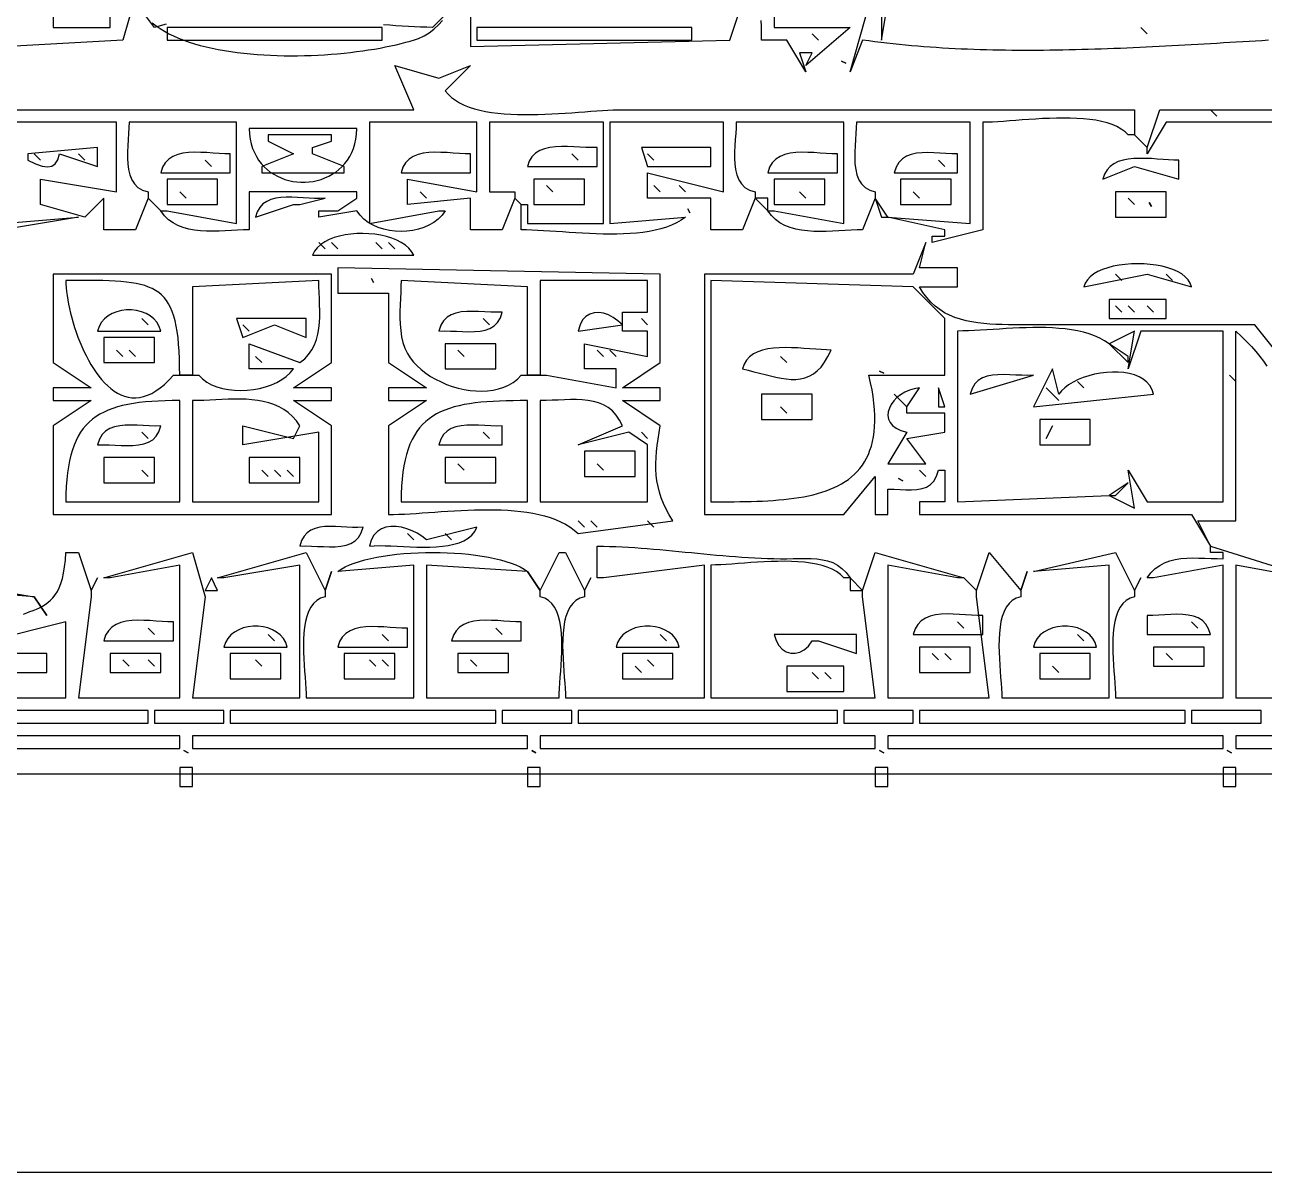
# Model space of a CAD drawing. Extents: x 0 to 1224, y 0 to 792.
# Drawn here: x 502.5 to 698.5, y 0 to 181.4 of the extents above; entities that cross this region are included whole.
import ezdxf

# ---------------------------------------------------------------- set-up
doc = ezdxf.new("R2010")
doc.units = 0
for name, color, linetype in [('C141', 141, 'CONTINUOUS'), ('C153', 153, 'CONTINUOUS'), ('C175', 175, 'CONTINUOUS'), ('C252', 252, 'CONTINUOUS'), ('C7', 7, 'CONTINUOUS')]:
    doc.layers.add(name, color=color, linetype=linetype)

msp = doc.modelspace()

# ---------------------------------------------------------------- linework, layer by layer
at = {"layer": 'C141'}
for points in [[(551, 95), (550, 92), (551, 95)], [(582, 95), (584, 92), (582, 95)], [(661, 95), (660, 92), (661, 95)], [(514, 94), (513, 92), (514, 94)], [(532, 94), (531, 92), (533, 92), (532, 94)], [(592, 94), (591, 92), (592, 94)], [(633, 94), (633, 92), (635, 92), (633, 94)], [(651, 94), (653, 92), (651, 94)], [(679, 94), (678, 92), (679, 94)]]:
    msp.add_lwpolyline(points, dxfattribs=at)
at = {"layer": 'C153'}
for points in [[(569, 131), (569, 127), (577, 127), (577, 131), (569, 131)], [(674, 131), (677, 128), (677, 129), (674, 131)]]:
    msp.add_lwpolyline(points, dxfattribs=at)
at = {"layer": 'C175'}
for points in [[(546, 99), (546.8896, 99.0209), (547.8186, 98.9984), (548.7708, 98.9539), (549.7299, 98.9087), (550.6798, 98.8843), (551.6042, 98.9019), (552.4869, 98.9831), (553.3117, 99.1491), (554.0624, 99.4213), (554.7228, 99.8211), (555.2767, 100.3699), (555.7078, 101.0891), (556, 102), (555.1698, 101.9553), (554.3073, 101.9606), (553.425, 101.9969), (552.5353, 102.0451), (551.651, 102.0863), (550.7844, 102.1015), (549.9482, 102.0715), (549.155, 101.9773), (548.4172, 101.8), (547.7475, 101.5205), (547.1583, 101.1198), (546.6623, 100.5788), (546.272, 99.8785), (546, 99)], [(557, 99), (557.7539, 99.0535), (558.5803, 99.0712), (559.4686, 99.0606), (560.4085, 99.0296), (561.3896, 98.9857), (562.4015, 98.9366), (563.434, 98.89), (564.4765, 98.8535), (565.5188, 98.8349), (566.5505, 98.8418), (567.5611, 98.8818), (568.5404, 98.9627), (569.4779, 99.092), (570.3632, 99.2776), (571.1861, 99.527), (571.9361, 99.8479), (572.6029, 100.2479), (573.176, 100.7349), (573.6452, 101.3163), (574, 102), (566, 100), (565.306, 100.5413), (564.5463, 101.0207), (563.7388, 101.427), (562.9017, 101.749), (562.0529, 101.9754), (561.2103, 102.0951), (560.392, 102.0967), (559.616, 101.9691), (558.9002, 101.7011), (558.2627, 101.2814), (557.7215, 100.6988), (557.2946, 99.942), (557, 99)]]:
    msp.add_lwpolyline(points, dxfattribs=at)
at = {"layer": 'C252'}
for points in [[(631.666687, 175.666672), (632.333313, 175.333328), (631.666687, 175.666672)], [(525, 157), (525, 153), (533, 153), (533, 157), (525, 157)], [(583, 157), (583, 153), (591, 153), (591, 157), (583, 157)], [(621, 157), (621, 153), (629, 153), (629, 157), (621, 157)], [(641, 157), (641, 153), (649, 153), (649, 157), (641, 157)], [(522, 154), (524, 152), (522, 154)], [(539, 151), (545, 153), (546, 153), (550, 154), (549.1899, 153.9566), (548.3354, 153.9628), (547.4492, 154.0018), (546.544, 154.0571), (545.6328, 154.1122), (544.7282, 154.1504), (543.8431, 154.1551), (542.9903, 154.1099), (542.1826, 153.998), (541.4328, 153.803), (540.7536, 153.5082), (540.158, 153.0971), (539.6586, 152.5531), (539.2683, 151.8595), (539, 151)], [(580, 154), (581, 153), (580, 154)], [(618, 154), (620, 152), (620, 154), (618, 154)], [(637, 154), (638, 151), (639, 151), (637, 154)], [(527.666687, 66.666664), (528.333313, 66.333336), (527.666687, 66.666664)], [(582.666687, 66.666664), (583.333313, 66.333336), (582.666687, 66.666664)], [(637.666687, 66.666664), (638.333313, 66.333336), (637.666687, 66.666664)], [(692.666687, 66.666664), (693.333313, 66.333336), (692.666687, 66.666664)], [(527, 64), (527, 61), (529, 61), (529, 64), (527, 64)], [(582, 64), (582, 61), (584, 61), (584, 64), (582, 64)], [(637, 64), (637, 61), (639, 61), (639, 64), (637, 64)], [(692, 64), (692, 61), (694, 61), (694, 64), (692, 64)]]:
    msp.add_lwpolyline(points, dxfattribs=at)
at = {"layer": 'C7'}
for points in [[(0, 792), (0, 0), (1224, 0), (1224, 792), (0, 792)], [(638, 191), (638, 179), (640, 191), (638, 191)], [(507, 184), (507, 181), (516, 181), (516, 188)], [(574, 188), (567, 181), (566.0524, 181.0246), (565.0964, 181.059), (564.1325, 181.1024), (563.1609, 181.1541), (562.1823, 181.2132), (561.1969, 181.279), (560.2053, 181.3507), (559.2078, 181.4275)], [(699.1545, 178.9691), (698.1416, 178.9099), (697.1279, 178.8502), (696.1136, 178.7903), (695.0986, 178.7301), (694.083, 178.6699), (693.0669, 178.6097), (692.0503, 178.5496), (691.0332, 178.4898), (690.0158, 178.4303), (688.9981, 178.3713), (687.98, 178.3129), (686.9618, 178.2552), (685.9433, 178.1983), (684.9248, 178.1423), (683.9062, 178.0874), (682.8875, 178.0336), (681.8689, 177.9811), (680.8504, 177.9299), (679.8321, 177.8802), (678.8139, 177.8321), (677.796, 177.7858), (676.7783, 177.7412), (675.7611, 177.6986), (674.7442, 177.658), (673.7278, 177.6196), (672.7119, 177.5835), (671.6965, 177.5497), (670.6818, 177.5184), (669.6677, 177.4898), (668.6543, 177.4638), (667.6417, 177.4407), (666.63, 177.4205), (665.6191, 177.4034), (664.6091, 177.3895), (663.6001, 177.3788), (662.5922, 177.3715), (661.5853, 177.3677), (660.5795, 177.3676), (659.575, 177.3711), (658.5717, 177.3785), (657.5696, 177.3899), (656.569, 177.4053), (655.5697, 177.4249), (654.5718, 177.4488), (653.5755, 177.4771), (652.5807, 177.5099), (651.5875, 177.5473), (650.596, 177.5895), (649.6062, 177.6365), (648.6182, 177.6885), (647.632, 177.7455), (646.6476, 177.8078), (645.6652, 177.8753), (644.6847, 177.9482), (643.7062, 178.0267), (642.7299, 178.1108), (641.7556, 178.2007), (640.7836, 178.2964), (639.8137, 178.398), (638.8462, 178.5058), (637.881, 178.6198), (636.9182, 178.74), (635.9578, 178.8667), (635, 179), (633, 174), (637, 188)], [(520, 186), (518, 179), (500, 178)], [(524.8575, 181.4967), (523.924, 181.2599), (523, 181), (520, 185)], [(573, 186), (573, 178), (614, 179), (616, 185)], [(621, 186), (621, 181), (633, 181), (626, 175), (627, 177), (626, 177), (625, 177), (626, 174), (623, 179), (619, 179), (619.0067, 180.1449), (619.004, 181.1824), (618.942, 182.1098)], [(522.6502, 181.71), (523.2503, 181.2506), (523.8908, 180.8154), (524.57, 180.4041), (525.2861, 180.0162), (526.0371, 179.6513), (526.8215, 179.309), (527.6372, 178.9889), (528.4827, 178.6905), (529.3559, 178.4134), (530.2552, 178.1571), (531.1787, 177.9214), (532.1247, 177.7057), (533.0913, 177.5096), (534.0768, 177.3327), (535.0792, 177.1746), (536.0969, 177.0348), (537.1281, 176.913), (538.1708, 176.8087), (539.2234, 176.7214), (540.284, 176.6509), (541.3509, 176.5965), (542.4221, 176.558), (543.496, 176.5348), (544.5707, 176.5267), (545.6445, 176.533), (546.7154, 176.5535), (547.7818, 176.5877), (548.8418, 176.6352), (549.8935, 176.6956), (550.9354, 176.7683), (551.9654, 176.8531), (552.9818, 176.9495), (553.9828, 177.057), (554.9667, 177.1753), (555.9315, 177.3039), (556.8756, 177.4423), (557.7971, 177.5903), (558.6941, 177.7473), (559.565, 177.9129), (560.4078, 178.0868), (561.2209, 178.2684), (562.0024, 178.4574), (562.7504, 178.6533), (563.4633, 178.8557), (564.1391, 179.0643), (564.7762, 179.2785), (565.6484, 179.6633), (566.4489, 180.161), (567.1933, 180.749), (567.8973, 181.4046), (568.5762, 182.1056)], [(525, 181), (525, 179), (559, 179), (559, 181), (525, 181)], [(574, 181), (574, 179), (608, 179), (608, 181), (574, 181)], [(679, 181), (680, 180), (679, 181)], [(627, 180), (628, 179), (627, 180)], [(498, 168), (564, 168), (561, 175), (568, 173), (573, 175), (569, 171), (569.462, 170.4395), (569.996, 169.9337), (570.5975, 169.4803), (571.2623, 169.0767), (571.9858, 168.7204), (572.7637, 168.4091), (573.5916, 168.1402), (574.465, 167.9112), (575.3796, 167.7198), (576.3309, 167.5633), (577.3146, 167.4394), (578.3262, 167.3456), (579.3614, 167.2795), (580.4157, 167.2385), (581.4847, 167.2202), (582.5641, 167.2221), (583.6494, 167.2417), (584.7362, 167.2767), (585.8202, 167.3245), (586.8968, 167.3826), (587.9618, 167.4486), (589.0107, 167.5201), (590.0391, 167.5945), (591.0426, 167.6694), (592.0168, 167.7423), (592.9573, 167.8107), (593.8596, 167.8723), (594.7195, 167.9244), (595.5324, 167.9647), (596.2941, 167.9907), (597, 168), (678, 168), (678, 164), (677, 164), (676.4878, 164.5026), (675.8911, 164.9423), (675.2165, 165.3229), (674.4706, 165.6478), (673.6599, 165.9207), (672.7911, 166.1451), (671.8707, 166.3248), (670.9054, 166.4632), (669.9016, 166.564), (668.8661, 166.6308), (667.8054, 166.6671), (666.7261, 166.6767), (665.6347, 166.663), (664.5379, 166.6298), (663.4423, 166.5805), (662.3545, 166.5188), (661.2809, 166.4483), (660.2284, 166.3727), (659.2033, 166.2954), (658.2123, 166.2201), (657.2621, 166.1505), (656.3591, 166.09), (655.5101, 166.0424), (654.7215, 166.0112), (654, 166), (654, 149), (646, 147), (646, 148), (648, 148), (648, 149), (639, 151), (652, 150), (652, 166), (634, 166), (633.9786, 165.1359), (633.9257, 164.2192), (633.8584, 163.266), (633.7934, 162.2924), (633.7477, 161.3147), (633.7383, 160.349), (633.7821, 159.4116), (633.896, 158.5186), (634.097, 157.6862), (634.4019, 156.9306), (634.8277, 156.268), (635.3914, 155.7145), (636.1098, 155.2865), (637, 155), (637, 154), (635, 149), (634.1113, 148.9853), (633.1845, 148.9475), (632.2272, 148.8961), (631.2474, 148.8404), (630.2527, 148.7898), (629.251, 148.7537), (628.2501, 148.7414), (627.2578, 148.7625), (626.2819, 148.8262), (625.3301, 148.9421), (624.4104, 149.1193), (623.5304, 149.3675), (622.6979, 149.6959), (621.9209, 150.114), (621.207, 150.6311), (620.5641, 151.2566), (620, 152), (621, 152), (632, 150), (632, 166), (615, 166), (614.9786, 165.1359), (614.9257, 164.2192), (614.8583, 163.266), (614.7934, 162.2924), (614.7477, 161.3147), (614.7383, 160.349), (614.7821, 159.4116), (614.896, 158.5186), (615.0969, 157.6862), (615.4018, 156.9306), (615.8277, 156.268), (616.3914, 155.7145), (617.1098, 155.2865), (618, 155), (618, 154), (616, 149), (611, 149), (611, 154), (601, 154), (601, 158), (613, 155), (613, 166), (595, 166), (595, 150), (607, 151), (606.3153, 150.5305), (605.5774, 150.1154), (604.7901, 149.7518), (603.9573, 149.4369), (603.0827, 149.1677), (602.1702, 148.9414), (601.2236, 148.7551), (600.2467, 148.6059), (599.2433, 148.491), (598.2172, 148.4074), (597.1722, 148.3524), (596.1122, 148.3229), (595.041, 148.3162), (593.9623, 148.3294), (592.8801, 148.3596), (591.798, 148.4038), (590.72, 148.4594), (589.6498, 148.5232), (588.5912, 148.5926), (587.5481, 148.6646), (586.5243, 148.7363), (585.5236, 148.8049), (584.5498, 148.8674), (583.6067, 148.9211), (582.6982, 148.963), (581.828, 148.9902), (581, 149), (581, 153), (582, 153), (582, 150), (594, 150), (594, 166), (576, 166), (576, 155), (580, 155), (580, 154), (578, 149), (573, 149), (573, 154), (563, 153), (563, 157), (574, 155), (574, 166), (557, 166), (557, 150), (568, 152), (569, 152), (568.4802, 151.3146), (567.8694, 150.71), (567.1789, 150.1859), (566.4201, 149.7425), (565.6044, 149.3797), (564.7431, 149.0975), (563.8477, 148.8959), (562.9295, 148.775), (562, 148.7347), (561.0704, 148.775), (560.1522, 148.8959), (559.2568, 149.0975), (558.3955, 149.3797), (557.5798, 149.7425), (556.821, 150.1859), (556.1305, 150.71), (555.5197, 151.3146), (555, 152), (549, 151), (549, 152), (552, 152), (555, 154), (555, 155), (538, 155), (538, 149), (537.0922, 148.9853), (536.1531, 148.9484), (535.1905, 148.8997), (534.212, 148.8499), (533.225, 148.8094), (532.2374, 148.7889), (531.2567, 148.7988), (530.2905, 148.8498), (529.3465, 148.9523), (528.4323, 149.1169), (527.5555, 149.3542), (526.7238, 149.6747), (525.9447, 150.089), (525.226, 150.6076), (524.5752, 151.2411), (524, 152), (525, 152), (536, 150), (536, 166), (519, 166), (518.9786, 165.1359), (518.9257, 164.2192), (518.8583, 163.266), (518.7934, 162.2924), (518.7477, 161.3147), (518.7383, 160.349), (518.7821, 159.4116), (518.896, 158.5186), (519.0969, 157.6862), (519.4018, 156.9306), (519.8277, 156.268), (520.3914, 155.7145), (521.1098, 155.2865), (522, 155), (522, 154), (520, 149), (515, 149), (515, 154), (512, 151), (505, 153), (505, 157), (517, 155), (517, 166), (499, 166)], [(702, 166), (683, 166), (680, 161), (680, 162), (682, 168), (711, 168)], [(690, 168), (691, 167), (690, 168)], [(538, 165), (538.0425, 164.1533), (538.1471, 163.3513), (538.3105, 162.5938), (538.5293, 161.8808), (538.8001, 161.2124), (539.1196, 160.5886), (539.4845, 160.0093), (539.8913, 159.4746), (540.3367, 158.9845), (540.8173, 158.5389), (541.3299, 158.1379), (541.871, 157.7814), (542.4372, 157.4695), (543.0253, 157.2021), (543.6319, 156.9793), (544.2536, 156.8011), (544.887, 156.6674), (545.5288, 156.5783), (546.1756, 156.5337), (546.8242, 156.5337), (547.471, 156.5783), (548.1128, 156.6674), (548.7463, 156.8011), (549.3679, 156.9793), (549.9745, 157.2021), (550.5626, 157.4695), (551.1289, 157.7814), (551.67, 158.1379), (552.1825, 158.5389), (552.6632, 158.9845), (553.1086, 159.4746), (553.5154, 160.0093), (553.8802, 160.5886), (554.1997, 161.2124), (554.4706, 161.8808), (554.6894, 162.5938), (554.8528, 163.3513), (554.9574, 164.1533), (555, 165), (538, 165)], [(541, 164), (541, 163), (545, 161), (540, 159), (540, 158), (553, 158), (553, 159), (548, 161), (548, 162), (551, 163), (551, 164), (541, 164)], [(678, 164), (680, 162), (678, 164)], [(503, 161), (503, 160), (504.2153, 159.4385), (505.2424, 159.0807), (506.0939, 158.9451), (506.7826, 159.0505), (507.3214, 159.4157), (507.7229, 160.0592), (508, 161), (514, 159), (514, 162), (503, 161)], [(504, 161), (505, 160), (504, 161)], [(511, 161), (512, 160), (511, 161)], [(524, 158), (535, 158), (535, 161), (534.1359, 161.0213), (533.2192, 161.0742), (532.2659, 161.1415), (531.2924, 161.2065), (530.3146, 161.2522), (529.349, 161.2616), (528.4116, 161.2178), (527.5185, 161.1039), (526.6862, 160.9029), (525.9306, 160.598), (525.268, 160.1722), (524.7145, 159.6085), (524.2865, 158.8901), (524, 158)], [(562, 158), (573, 158), (573, 161), (572.1359, 161.0213), (571.2192, 161.0742), (570.2659, 161.1415), (569.2924, 161.2065), (568.3146, 161.2522), (567.349, 161.2616), (566.4116, 161.2178), (565.5185, 161.1039), (564.6862, 160.9029), (563.9306, 160.598), (563.268, 160.1722), (562.7145, 159.6085), (562.2865, 158.8901), (562, 158)], [(582, 159), (593, 159), (593, 162), (592.1416, 161.9954), (591.2281, 162.0268), (590.2762, 162.0771), (589.3023, 162.1293), (588.3231, 162.1662), (587.355, 162.1709), (586.4147, 162.1263), (585.5187, 162.0153), (584.6835, 161.8208), (583.9257, 161.5259), (583.2619, 161.1134), (582.7087, 160.5662), (582.2825, 159.8675), (582, 159)], [(589, 161), (590, 160), (589, 161)], [(600, 162), (601, 159), (611, 159), (611, 162), (600, 162)], [(601, 161), (602, 160), (601, 161)], [(620, 158), (631, 158), (631, 161), (630.1359, 161.0213), (629.2192, 161.0742), (628.2659, 161.1415), (627.2924, 161.2065), (626.3146, 161.2522), (625.349, 161.2616), (624.4116, 161.2178), (623.5185, 161.1039), (622.6862, 160.9029), (621.9306, 160.598), (621.268, 160.1722), (620.7145, 159.6085), (620.2865, 158.8901), (620, 158)], [(640, 158), (650, 158), (650, 161), (649.1062, 161.0217), (648.1746, 161.0739), (647.221, 161.1367), (646.2614, 161.1903), (645.312, 161.2151), (644.3886, 161.1911), (643.5074, 161.0987), (642.6842, 160.9181), (641.9351, 160.6295), (641.2762, 160.2132), (640.7233, 159.6493), (640.2926, 158.9182), (640, 158)], [(531, 160), (532, 159), (531, 160)], [(647, 160), (648, 159), (647, 160)], [(673, 157), (678, 159), (685, 157), (685, 160), (684.218, 160.0182), (683.3789, 160.0649), (682.4959, 160.1281), (681.582, 160.1958), (680.6505, 160.2561), (679.7145, 160.2969), (678.7872, 160.3063), (677.8816, 160.2723), (677.011, 160.1829), (676.1885, 160.0261), (675.4273, 159.79), (674.7404, 159.4626), (674.1411, 159.0318), (673.6425, 158.4858), (673.2577, 157.8125), (673, 157)], [(527, 155), (528, 154), (527, 155)], [(565, 155), (566, 154), (565, 155)], [(585, 156), (586, 155), (585, 156)], [(602, 156), (603, 155), (602, 156)], [(606, 156), (607, 155), (606, 156)], [(625, 155), (626, 154), (625, 155)], [(643, 155), (644, 154), (643, 155)], [(675, 155), (675, 151), (683, 151), (683, 155), (675, 155)], [(677, 154), (678, 153), (677, 154)], [(680.333313, 153.333328), (680.666687, 152.666672), (680.333313, 153.333328)], [(499, 150), (511, 151), (499, 149)], [(607.333313, 152.333328), (607.666687, 151.666672), (607.333313, 152.333328)], [(548, 145), (564, 145), (563.6712, 145.5743), (563.2278, 146.098), (562.6812, 146.5704), (562.0429, 146.9908), (561.3245, 147.3587), (560.5374, 147.6735), (559.6931, 147.9345), (558.8032, 148.1413), (557.8792, 148.2932), (556.9325, 148.3895), (555.9748, 148.4298), (555.0175, 148.4134), (554.0721, 148.3397), (553.1502, 148.2081), (552.2632, 148.018), (551.4227, 147.7689), (550.6401, 147.46), (549.9271, 147.0909), (549.295, 146.661), (548.7555, 146.1696), (548.3199, 145.6161), (548, 145)], [(549, 147), (550, 146), (549, 147)], [(551, 147), (552, 146), (551, 147)], [(558, 147), (559, 146), (558, 147)], [(560, 147), (561, 146), (560, 147)], [(645, 147), (643, 142), (610, 142), (610, 104), (632, 104), (637, 110), (637, 104), (639, 104), (639, 108), (639.9583, 107.98), (640.9097, 107.9379), (641.8411, 107.9006), (642.7394, 107.895), (643.5915, 107.948), (644.3842, 108.0863), (645.1045, 108.337), (645.7394, 108.7268), (646.2756, 109.2826), (646.7002, 110.0314), (647, 111), (648, 111), (648, 106), (644, 106), (644, 104), (687, 104), (690, 99), (688, 103), (694, 103), (694, 133), (694.893, 132.1594), (695.7174, 131.3413), (696.4759, 130.5419), (697.1712, 129.758), (697.806, 128.9861), (698.383, 128.2226), (698.905, 127.4642)], [(701, 129), (697, 134), (660, 134), (659.0224, 134.0008), (658.0413, 134.0063), (657.0598, 134.0218), (656.0814, 134.0526), (655.1093, 134.1041), (654.1467, 134.1816), (653.197, 134.2906), (652.2634, 134.4364), (651.3493, 134.6242), (650.4579, 134.8596), (649.5925, 135.1479), (648.7564, 135.4943), (647.9529, 135.9044), (647.1852, 136.3833), (646.4567, 136.9366), (645.7706, 137.5696), (645.1303, 138.2875), (644.539, 139.0959), (644, 140), (650, 140), (650, 143), (644, 143), (645, 147)], [(670, 140), (680, 142), (687, 140), (686.7998, 140.5808), (686.467, 141.1111), (686.0138, 141.5909), (685.4521, 142.0202), (684.794, 142.3989), (684.0515, 142.7272), (683.2367, 143.005), (682.3617, 143.2323), (681.4384, 143.4091), (680.479, 143.5353), (679.4955, 143.6111), (678.5, 143.6363), (677.5044, 143.6111), (676.5209, 143.5353), (675.5615, 143.4091), (674.6382, 143.2323), (673.7632, 143.005), (672.9484, 142.7272), (672.2059, 142.3989), (671.5478, 142.0202), (670.9861, 141.5909), (670.5329, 141.1111), (670.2001, 140.5808), (670, 140)], [(507, 142), (507, 128), (513, 124), (507, 124), (507, 122), (513, 122), (507, 118), (507, 104), (551, 104), (551, 118), (545, 122), (551, 122), (551, 124), (545, 124), (551, 128), (551, 142), (507, 142)], [(552, 143), (552, 139), (560, 139), (560, 128), (566, 124), (560, 124), (560, 122), (566, 122), (560, 118), (560, 104), (560.8049, 104.0084), (561.6473, 104.0324), (562.5241, 104.0695), (563.4326, 104.1178), (564.3699, 104.1749), (565.333, 104.2386), (566.319, 104.3068), (567.3252, 104.3772), (568.3486, 104.4476), (569.3862, 104.5159), (570.4353, 104.5797), (571.493, 104.637), (572.5563, 104.6855), (573.6225, 104.7229), (574.6885, 104.7472), (575.7515, 104.756), (576.8086, 104.7472), (577.857, 104.7186), (578.8938, 104.6679), (579.916, 104.593), (580.9208, 104.4916), (581.9054, 104.3616), (582.8667, 104.2007), (583.802, 104.0067), (584.7084, 103.7775), (585.5829, 103.5108), (586.4227, 103.2044), (587.2249, 102.8561), (587.9866, 102.4638), (588.7049, 102.0251), (589.377, 101.5379), (590, 101), (605, 103), (604.4218, 103.9301), (603.9226, 104.8461), (603.4984, 105.7514), (603.1452, 106.6491), (602.8591, 107.5424), (602.636, 108.4346), (602.4721, 109.3288), (602.3632, 110.2283), (602.3055, 111.1363), (602.295, 112.056), (602.3277, 112.9906), (602.3996, 113.9433), (602.5067, 114.9174), (602.6452, 115.9161), (602.8109, 116.9425), (603, 118), (597, 122), (603, 122), (603, 124), (597, 124), (603, 128), (603, 142), (552, 143)], [(557.333313, 141.333328), (557.666687, 140.666672), (557.333313, 141.333328)], [(675, 142), (676, 141), (675, 142)], [(683, 142), (684, 141), (683, 142)], [(509, 141), (509.0119, 140.4547), (509.0473, 139.8731), (509.1061, 139.2586), (509.1877, 138.6146), (509.292, 137.9446), (509.4184, 137.2518), (509.5669, 136.5398), (509.7369, 135.812), (509.9282, 135.0717), (510.1404, 134.3223), (510.3732, 133.5674), (510.6262, 132.8103), (510.8993, 132.0544), (511.1919, 131.3031), (511.5038, 130.5599), (511.8346, 129.8281), (512.184, 129.1111), (512.5518, 128.4125), (512.9374, 127.7355), (513.3407, 127.0837), (513.7613, 126.4603), (514.1988, 125.8689), (514.653, 125.3128), (515.1235, 124.7955), (515.6099, 124.3203), (516.1119, 123.8907), (516.6293, 123.5101), (517.1616, 123.1819), (517.7085, 122.9095), (518.2698, 122.6963), (518.845, 122.5458), (519.4339, 122.4613), (520.036, 122.4463), (520.6512, 122.5041), (521.279, 122.6383), (521.9191, 122.8521), (522.5712, 123.1491), (523.235, 123.5325), (523.9101, 124.006), (524.5961, 124.5727), (525.2929, 125.2362), (526, 126), (530, 126), (530.5933, 125.4209), (531.2798, 124.9249), (532.0473, 124.5105), (532.8835, 124.1759), (533.7764, 123.9196), (534.7138, 123.7401), (535.6835, 123.6358), (536.6732, 123.6051), (537.671, 123.6464), (538.6645, 123.7582), (539.6416, 123.9389), (540.5901, 124.1868), (541.4979, 124.5006), (542.3528, 124.8784), (543.1426, 125.3189), (543.8552, 125.8203), (544.4784, 126.3812), (545, 127), (538, 127), (538, 131), (546, 128), (546.7597, 128.6277), (547.3899, 129.3126), (547.9022, 130.0494), (548.3078, 130.8328), (548.6183, 131.6575), (548.8449, 132.518), (548.9993, 133.4091), (549.0927, 134.3255), (549.1366, 135.2619), (549.1424, 136.2128), (549.1216, 137.173), (549.0855, 138.1371), (549.0456, 139.0999), (549.0133, 140.0559), (549, 141), (529, 140), (529, 126), (527, 126), (526.9901, 127.351), (526.9597, 128.6185), (526.9076, 129.8049), (526.8324, 130.9131), (526.733, 131.9457), (526.608, 132.9054), (526.4562, 133.7947), (526.2764, 134.6165), (526.0673, 135.3733), (525.8277, 136.0679), (525.5562, 136.7028), (525.2517, 137.2809), (524.9128, 137.8047), (524.5384, 138.2769), (524.1272, 138.7002), (523.6779, 139.0772), (523.1893, 139.4107), (522.6601, 139.7033), (522.0891, 139.9577), (521.475, 140.1765), (520.8165, 140.3624), (520.1124, 140.5181), (519.3615, 140.6462), (518.5625, 140.7495), (517.7142, 140.8305), (516.8152, 140.892), (515.8643, 140.9367), (514.8604, 140.9671), (513.8021, 140.9861), (512.6881, 140.9962), (511.5173, 141), (510.2883, 141.0004), (509, 141)], [(562, 141), (561.9853, 140.0815), (561.9492, 139.1237), (561.9034, 138.1359), (561.86, 137.1274), (561.8305, 136.1074), (561.827, 135.0854), (561.8613, 134.0705), (561.9451, 133.072), (562.0904, 132.0994), (562.3089, 131.1618), (562.6125, 130.2685), (563.0131, 129.429), (563.4431, 128.7496), (563.9539, 128.0986), (564.5384, 127.4787), (565.1896, 126.8928), (565.9006, 126.3438), (566.6645, 125.8344), (567.4743, 125.3675), (568.3231, 124.946), (569.2038, 124.5727), (570.1096, 124.2505), (571.0334, 123.9821), (571.9684, 123.7705), (572.9076, 123.6185), (573.844, 123.5288), (574.7707, 123.5044), (575.6808, 123.5482), (576.5672, 123.6628), (577.423, 123.8513), (578.2412, 124.1164), (579.015, 124.461), (579.7374, 124.8879), (580.4013, 125.3999), (581, 126), (585, 126), (596, 124), (596, 127), (591, 127), (591, 131), (601, 129), (601, 133), (597, 133), (597, 136), (601, 136), (601, 141), (584, 141), (584, 126), (582, 126), (582, 140), (562, 141)], [(611, 141), (611, 106), (611.9282, 106.0002), (612.8525, 106.0016), (613.7722, 106.0052), (614.6862, 106.0117), (615.5939, 106.0223), (616.4943, 106.0378), (617.3866, 106.0592), (618.2699, 106.0875), (619.1433, 106.1236), (620.0062, 106.1683), (620.8575, 106.2228), (621.6964, 106.2879), (622.5221, 106.3646), (623.3337, 106.4538), (624.1304, 106.5565), (624.9113, 106.6736), (625.6756, 106.806), (626.4224, 106.9548), (627.1509, 107.1209), (627.8602, 107.3051), (628.5495, 107.5085), (629.2179, 107.7321), (629.8646, 107.9766), (630.4887, 108.2432), (631.0893, 108.5327), (631.6657, 108.8461), (632.2169, 109.1844), (632.7421, 109.5484), (633.2405, 109.9392), (633.7112, 110.3577), (634.1534, 110.8048), (634.5662, 111.2815), (634.9487, 111.7887), (635.3001, 112.3274), (635.6196, 112.8985), (635.9063, 113.503), (636.1594, 114.1418), (636.3779, 114.8158), (636.5611, 115.5261), (636.7081, 116.2735), (636.8181, 117.059), (636.8901, 117.8836), (636.9234, 118.7482), (636.9171, 119.6538), (636.8704, 120.6012), (636.7823, 121.5915), (636.6521, 122.6255), (636.4788, 123.7043), (636.2617, 124.8288), (636, 126), (648, 126), (648, 135), (643, 140), (611, 141)], [(674, 138), (674, 135), (683, 135), (683, 138), (674, 138)], [(514, 133), (524, 133), (523.7601, 133.7411), (523.3896, 134.3895), (522.9059, 134.9454), (522.3263, 135.4085), (521.6684, 135.7791), (520.9495, 136.057), (520.1871, 136.2423), (519.3986, 136.3349), (518.6013, 136.3349), (517.8128, 136.2423), (517.0504, 136.057), (516.3315, 135.7791), (515.6736, 135.4085), (515.094, 134.9453), (514.6103, 134.3895), (514.2398, 133.741), (514, 133)], [(568, 133), (568.8896, 133.0209), (569.8186, 132.9984), (570.7708, 132.9539), (571.7299, 132.9087), (572.6798, 132.8843), (573.6042, 132.9019), (574.4869, 132.9831), (575.3117, 133.1491), (576.0624, 133.4213), (576.7228, 133.8211), (577.2767, 134.3699), (577.7078, 135.0891), (578, 136), (577.1103, 135.979), (576.1813, 136.0015), (575.2291, 136.046), (574.2699, 136.0912), (573.3201, 136.1156), (572.3957, 136.0979), (571.5129, 136.0168), (570.6881, 135.8508), (569.9374, 135.5786), (569.277, 135.1787), (568.7232, 134.6299), (568.2921, 133.9108), (568, 133)], [(590, 133), (597, 134), (596.2971, 134.6258), (595.5536, 135.1428), (594.7875, 135.5395), (594.0166, 135.8042), (593.2591, 135.9256), (592.5328, 135.8922), (591.8558, 135.6924), (591.246, 135.3148), (590.7215, 134.7478), (590.3001, 133.98), (590, 133)], [(675, 137), (676, 136), (675, 137)], [(677, 137), (678, 136), (677, 137)], [(680, 137), (681, 136), (680, 137)], [(521, 135), (522, 134), (521, 135)], [(536, 135), (537, 132), (542, 134), (547, 132), (547, 135), (536, 135)], [(537, 134), (538, 133), (537, 134)], [(575, 135), (576, 134), (575, 135)], [(600, 135), (601, 134), (600, 135)], [(650, 133), (650, 106), (674, 107), (678, 105), (677, 111), (680, 106), (692, 106), (692, 133), (679, 133), (677, 127), (678, 133), (674, 131), (673.2654, 131.468), (672.4853, 131.8788), (671.6631, 132.2357), (670.8024, 132.5419), (669.9065, 132.8006), (668.9791, 133.0151), (668.0235, 133.1886), (667.0433, 133.3244), (666.0421, 133.4257), (665.0232, 133.4957), (663.9901, 133.5377), (662.9464, 133.555), (661.8956, 133.5507), (660.8412, 133.5281), (659.7865, 133.4905), (658.7352, 133.441), (657.6908, 133.383), (656.6566, 133.3197), (655.6363, 133.2543), (654.6333, 133.1901), (653.651, 133.1303), (652.6931, 133.0781), (651.7629, 133.0369), (650.8641, 133.0097), (650, 133)], [(515, 132), (515, 128), (523, 128), (523, 132), (515, 132)], [(517, 130), (518, 129), (517, 130)], [(519, 130), (520, 129), (519, 130)], [(571, 130), (572, 129), (571, 130)], [(593, 130), (594, 129), (593, 130)], [(595, 130), (596, 129), (595, 130)], [(616, 127), (616.9137, 126.796), (617.8152, 126.5732), (618.7032, 126.3419), (619.5764, 126.1127), (620.4335, 125.896), (621.2731, 125.702), (622.0939, 125.5414), (622.8947, 125.4244), (623.674, 125.3615), (624.4306, 125.3631), (625.1632, 125.4397), (625.8704, 125.6016), (626.5509, 125.8593), (627.2034, 126.2232), (627.8266, 126.7036), (628.4192, 127.3111), (628.9798, 128.0561), (629.5072, 128.9489), (630, 130), (629.2592, 130.0166), (628.4473, 130.0605), (627.5766, 130.1225), (626.6597, 130.1933), (625.7092, 130.264), (624.7376, 130.3253), (623.7575, 130.3681), (622.7814, 130.3832), (621.8218, 130.3615), (620.8913, 130.2938), (620.0025, 130.171), (619.1678, 129.984), (618.3998, 129.7235), (617.7112, 129.3805), (617.1143, 128.9458), (616.6218, 128.4102), (616.2461, 127.7647), (616, 127)], [(539, 129), (540, 128), (539, 129)], [(622, 129), (623, 128), (622, 129)], [(637.666687, 126.666664), (638.333313, 126.333336), (637.666687, 126.666664)], [(652, 123), (662, 126), (661.1103, 125.979), (660.1812, 126.0015), (659.229, 126.046), (658.2699, 126.0912), (657.32, 126.1156), (656.3956, 126.0979), (655.5129, 126.0168), (654.6881, 125.8508), (653.9374, 125.5786), (653.277, 125.1787), (652.7232, 124.6299), (652.2921, 123.9108), (652, 123)], [(665, 127), (662, 121), (681, 123), (680.7672, 123.7274), (680.409, 124.3632), (679.9374, 124.9103), (679.3648, 125.3717), (678.7033, 125.7504), (677.9652, 126.0494), (677.1626, 126.2716), (676.3079, 126.4201), (675.4131, 126.4979), (674.4905, 126.5078), (673.5523, 126.453), (672.6107, 126.3364), (671.678, 126.1611), (670.7663, 125.9299), (669.8879, 125.6458), (669.055, 125.312), (668.2798, 124.9313), (667.5744, 124.5068), (666.9512, 124.0414), (666.4223, 123.5381), (666, 123), (665, 127)], [(693, 126), (694, 125), (693, 126)], [(642, 117), (639, 112), (645, 112), (642, 116), (648, 117), (648, 120), (642, 120), (642, 121), (644, 124), (643.1666, 123.8796), (642.3803, 123.6524), (641.6512, 123.3322), (640.9894, 122.9328), (640.4051, 122.468), (639.9085, 121.9517), (639.5097, 121.3977), (639.2189, 120.8199), (639.0462, 120.232), (639.0019, 119.6481), (639.0961, 119.0818), (639.3389, 118.547), (639.7405, 118.0576), (640.3111, 117.6274), (641.0609, 117.2702), (642, 117)], [(647, 124), (647, 121), (648, 121), (647, 124)], [(664, 124), (666, 122), (664, 124)], [(669, 125), (670, 124), (669, 125)], [(509, 106), (527, 106), (527, 122), (525.8273, 121.9924), (524.6981, 121.9686), (523.6119, 121.927), (522.5684, 121.8661), (521.5671, 121.7843), (520.6075, 121.6801), (519.6894, 121.5519), (518.8123, 121.3982), (517.9757, 121.2174), (517.1793, 121.0079), (516.4227, 120.7682), (515.7055, 120.4967), (515.0272, 120.1919), (514.3875, 119.8522), (513.7859, 119.4761), (513.222, 119.062), (512.6955, 118.6083), (512.2059, 118.1135), (511.7528, 117.5761), (511.3358, 116.9945), (510.9545, 116.3671), (510.6085, 115.6924), (510.2974, 114.9688), (510.0207, 114.1947), (509.7782, 113.3687), (509.5692, 112.4891), (509.3936, 111.5544), (509.2508, 110.5631), (509.1404, 109.5135), (509.0621, 108.4042), (509.0154, 107.2335), (509, 106)], [(529, 122), (529, 106), (549, 106), (549, 117), (537, 115), (537, 118), (545, 116), (546, 118), (545.4441, 118.8035), (544.8322, 119.5023), (544.1685, 120.1032), (543.4572, 120.613), (542.7023, 121.0387), (541.9081, 121.3871), (541.0788, 121.6652), (540.2185, 121.8796), (539.3315, 122.0375), (538.4218, 122.1455), (537.4937, 122.2106), (536.5513, 122.2397), (535.5989, 122.2397), (534.6405, 122.2173), (533.6804, 122.1795), (532.7227, 122.1332), (531.7717, 122.0852), (530.8314, 122.0424), (529.9061, 122.0117), (529, 122)], [(562, 106), (582, 106), (582, 122), (580.8446, 121.9964), (579.7235, 121.9845), (578.6365, 121.9625), (577.5836, 121.9283), (576.565, 121.8803), (575.5806, 121.8164), (574.6305, 121.7348), (573.7146, 121.6336), (572.833, 121.511), (571.9858, 121.3651), (571.1728, 121.194), (570.3942, 120.9959), (569.65, 120.7688), (568.9402, 120.5109), (568.2648, 120.2204), (567.6239, 119.8952), (567.0174, 119.5337), (566.4453, 119.1339), (565.9078, 118.6939), (565.4048, 118.2119), (564.9364, 117.6859), (564.5025, 117.1142), (564.1032, 116.4948), (563.7386, 115.8258), (563.4085, 115.1055), (563.1131, 114.3318), (562.8524, 113.5031), (562.6264, 112.6173), (562.435, 111.6725), (562.2785, 110.6671), (562.1566, 109.5989), (562.0696, 108.4663), (562.0174, 107.2673), (562, 106)], [(584, 122), (584, 106), (601, 106), (601, 115), (598, 117), (590, 115), (597, 118), (596.5522, 118.9318), (596.0249, 119.7171), (595.4244, 120.3677), (594.7577, 120.8955), (594.0311, 121.3126), (593.2516, 121.6308), (592.4256, 121.862), (591.5598, 122.0182), (590.6609, 122.1114), (589.7355, 122.1534), (588.7903, 122.1563), (587.832, 122.1318), (586.8671, 122.092), (585.9024, 122.0488), (584.9445, 122.0142), (584, 122)], [(619, 123), (619, 119), (627, 119), (627, 123), (619, 123)], [(640, 123), (642, 121), (640, 123)], [(622, 121), (623, 120), (622, 121)], [(514, 115), (514.8896, 115.0209), (515.8186, 114.9984), (516.7708, 114.9539), (517.7299, 114.9087), (518.6798, 114.8843), (519.6042, 114.9019), (520.4869, 114.9831), (521.3117, 115.1491), (522.0624, 115.4213), (522.7228, 115.8211), (523.2767, 116.3699), (523.7078, 117.0891), (524, 118), (523.1103, 117.979), (522.1812, 118.0015), (521.229, 118.046), (520.2699, 118.0912), (519.32, 118.1156), (518.3956, 118.0979), (517.5129, 118.0168), (516.6881, 117.8508), (515.9374, 117.5786), (515.277, 117.1787), (514.7232, 116.6299), (514.2921, 115.9108), (514, 115)], [(568, 115), (578, 115), (578, 118), (577.1103, 117.979), (576.1812, 118.0015), (575.229, 118.046), (574.2699, 118.0912), (573.32, 118.1156), (572.3956, 118.0979), (571.5129, 118.0168), (570.6881, 117.8508), (569.9374, 117.5786), (569.277, 117.1787), (568.7232, 116.6299), (568.2921, 115.9108), (568, 115)], [(663, 119), (663, 115), (671, 115), (671, 119), (663, 119)], [(665, 118), (664, 116), (665, 118)], [(521, 117), (522, 116), (521, 117)], [(575, 117), (576, 116), (575, 117)], [(600, 117), (601, 116), (600, 117)], [(591, 114), (591, 110), (599, 110), (599, 114), (591, 114)], [(515, 113), (515, 109), (523, 109), (523, 113), (515, 113)], [(538, 113), (538, 109), (546, 109), (546, 113), (538, 113)], [(569, 113), (569, 109), (577, 109), (577, 113), (569, 113)], [(571, 112), (572, 111), (571, 112)], [(593, 112), (594, 111), (593, 112)], [(521, 111), (522, 110), (521, 111)], [(540, 111), (541, 110), (540, 111)], [(542, 111), (543, 110), (542, 111)], [(544, 111), (545, 110), (544, 111)], [(644, 111), (645, 110), (644, 111)], [(640.666687, 109.666664), (641.333313, 109.333336), (640.666687, 109.666664)], [(674, 107), (675, 107), (677, 109), (674, 107)], [(590, 103), (591, 102), (590, 103)], [(592, 103), (593, 102), (592, 103)], [(601, 103), (602, 102), (601, 103)], [(563, 101), (564, 100), (563, 101)], [(569, 101), (570, 100), (569, 101)], [(502.2732, 88.2268), (502.8017, 88.4361), (503.3222, 88.6367), (503.8328, 88.8361), (504.3315, 89.0418), (504.8162, 89.2613), (505.2849, 89.5023), (505.7356, 89.7721), (506.1662, 90.0783), (506.5747, 90.4284), (506.9591, 90.83), (507.3174, 91.2905), (507.6476, 91.8175), (507.9475, 92.4186), (508.2153, 93.1011), (508.4488, 93.8727), (508.646, 94.7409), (508.805, 95.7131), (508.9236, 96.797), (509, 98), (511, 98), (513, 92), (513, 91), (511, 75), (527, 75), (527, 96), (516, 94), (515, 94), (529, 98), (531, 91), (529, 75), (546, 75), (546, 96), (534, 94), (533, 94), (547, 98), (550, 92), (550, 91), (549.281, 90.7659), (548.6644, 90.4027), (548.1431, 89.9219), (547.7102, 89.335), (547.3583, 88.6538), (547.0806, 87.8898), (546.8698, 87.0547), (546.7189, 86.1599), (546.6209, 85.2172), (546.5685, 84.2381), (546.5548, 83.2342), (546.5726, 82.2172), (546.6149, 81.1986), (546.6745, 80.1901), (546.7444, 79.2033), (546.8175, 78.2497), (546.8867, 77.3409), (546.9449, 76.4887), (546.985, 75.7045), (547, 75), (564, 75), (564, 96), (552, 95), (552.5365, 95.3639), (553.1507, 95.7044), (553.8374, 96.0213), (554.5914, 96.3147), (555.4075, 96.5845), (556.2806, 96.8309), (557.2054, 97.0538), (558.1769, 97.2531), (559.1898, 97.429), (560.2389, 97.5814), (561.319, 97.7103), (562.425, 97.8157), (563.5517, 97.8976), (564.6939, 97.9561), (565.8465, 97.9911), (567.0042, 98.0026), (568.1618, 97.9907), (569.3142, 97.9553), (570.4563, 97.8965), (571.5828, 97.8142), (572.6885, 97.7085), (573.7683, 97.5793), (574.8169, 97.4268), (575.8293, 97.2508), (576.8002, 97.0513), (577.7244, 96.8285), (578.5968, 96.5822), (579.4122, 96.3126), (580.1654, 96.0195), (580.8512, 95.703), (581.4644, 95.3632), (582, 95), (566, 96), (566, 75), (587, 75), (587.0149, 75.7045), (587.055, 76.4887), (587.1132, 77.3409), (587.1824, 78.2497), (587.2555, 79.2033), (587.3254, 80.1901), (587.385, 81.1986), (587.4273, 82.2172), (587.4451, 83.2342), (587.4314, 84.2381), (587.379, 85.2172), (587.281, 86.1599), (587.1301, 87.0547), (586.9193, 87.8898), (586.6416, 88.6538), (586.2897, 89.335), (585.8568, 89.9219), (585.3355, 90.4027), (584.7189, 90.7659), (584, 91), (584, 92), (587, 98), (588, 98), (591, 92), (591, 91), (590.281, 90.7659), (589.6644, 90.4027), (589.1431, 89.9219), (588.7102, 89.335), (588.3583, 88.6538), (588.0806, 87.8898), (587.8698, 87.0547), (587.7189, 86.1599), (587.6209, 85.2172), (587.5685, 84.2381), (587.5548, 83.2342), (587.5726, 82.2172), (587.6149, 81.1986), (587.6745, 80.1901), (587.7444, 79.2033), (587.8175, 78.2497), (587.8867, 77.3409), (587.9449, 76.4887), (587.985, 75.7045), (588, 75), (610, 75), (610, 96), (594, 94), (593, 94), (593, 99), (593.9935, 98.9832), (594.9867, 98.9554), (595.9797, 98.9173), (596.9725, 98.8699), (597.9653, 98.8139), (598.958, 98.7501), (599.9508, 98.6794), (600.9438, 98.6025), (601.937, 98.5203), (602.9306, 98.4335), (603.9246, 98.3431), (604.9191, 98.2497), (605.9141, 98.1543), (606.9098, 98.0576), (607.9063, 97.9604), (608.9036, 97.8636), (609.9018, 97.7679), (610.9011, 97.6742), (611.9014, 97.5833), (612.9028, 97.496), (613.9056, 97.4131), (614.9096, 97.3355), (615.9151, 97.2639), (616.922, 97.1991), (617.9306, 97.142), (618.9408, 97.0934), (619.9528, 97.0541), (620.9665, 97.0248), (621.9822, 97.0065), (623, 97), (623.9934, 97.0093), (624.9691, 97.0271), (625.9237, 97.0367), (626.8537, 97.0214), (627.7557, 96.9645), (628.6264, 96.8493), (629.4622, 96.6592), (630.2599, 96.3774), (631.0159, 95.9873), (631.7269, 95.4721), (632.3893, 94.8152), (633, 94), (632, 94), (631.4709, 94.5176), (630.8564, 94.9659), (630.1636, 95.3492), (629.3998, 95.6718), (628.5722, 95.9381), (627.6879, 96.1522), (626.7544, 96.3187), (625.7786, 96.4416), (624.768, 96.5254), (623.7297, 96.5743), (622.6709, 96.5928), (621.5989, 96.5849), (620.5209, 96.5552), (619.4441, 96.5079), (618.3757, 96.4472), (617.323, 96.3776), (616.2932, 96.3032), (615.2936, 96.2285), (614.3313, 96.1577), (613.4135, 96.0952), (612.5476, 96.0451), (611.7406, 96.012), (611, 96), (611, 75), (637, 75), (635, 91), (635, 92), (637, 98), (651, 94), (650, 94), (639, 96), (639, 75), (655, 75), (653, 91), (653, 92), (655, 98), (660, 92), (660, 91), (659.281, 90.7659), (658.6644, 90.4027), (658.1431, 89.9219), (657.7102, 89.335), (657.3583, 88.6538), (657.0806, 87.8898), (656.8698, 87.0547), (656.7189, 86.1599), (656.6209, 85.2172), (656.5685, 84.2381), (656.5548, 83.2342), (656.5726, 82.2172), (656.6149, 81.1986), (656.6745, 80.1901), (656.7444, 79.2033), (656.8175, 78.2497), (656.8867, 77.3409), (656.9449, 76.4887), (656.985, 75.7045), (657, 75), (674, 75), (674, 96), (662, 95), (675, 98), (678, 92), (678, 91), (677.281, 90.7659), (676.6644, 90.4027), (676.1431, 89.9219), (675.7102, 89.335), (675.3583, 88.6538), (675.0806, 87.8898), (674.8698, 87.0547), (674.7189, 86.1599), (674.6209, 85.2172), (674.5685, 84.2381), (674.5548, 83.2342), (674.5726, 82.2172), (674.6149, 81.1986), (674.6745, 80.1901), (674.7444, 79.2033), (674.8175, 78.2497), (674.8867, 77.3409), (674.9449, 76.4887), (674.985, 75.7045), (675, 75), (692, 75), (692, 96), (681, 94), (680, 94), (680.5956, 94.7888), (681.2578, 95.436), (681.9798, 95.9547), (682.7551, 96.3584), (683.5773, 96.6603), (684.4396, 96.8738), (685.3356, 97.0123), (686.2588, 97.089), (687.2025, 97.1174), (688.1602, 97.1107), (689.1253, 97.0822), (690.0914, 97.0454), (691.0518, 97.0135), (692, 97), (692, 98), (690, 98), (690, 99), (706, 94)], [(705, 94), (694, 96), (694, 75), (710, 75)], [(492, 93), (504, 91), (492, 92)], [(504, 91), (506, 88), (504, 91)], [(643, 85), (654, 85), (654, 88), (653.1359, 88.0213), (652.2192, 88.0742), (651.266, 88.1415), (650.2924, 88.2065), (649.3147, 88.2522), (648.349, 88.2616), (647.4116, 88.2178), (646.5186, 88.1039), (645.6862, 87.9029), (644.9306, 87.598), (644.268, 87.1722), (643.7145, 86.6085), (643.2865, 85.8901), (643, 85)], [(680, 88), (680, 85), (690, 85), (689.7073, 85.9182), (689.2766, 86.6493), (688.7237, 87.2132), (688.0648, 87.6295), (687.3157, 87.9181), (686.4925, 88.0987), (685.6113, 88.1911), (684.6879, 88.2151), (683.7385, 88.1903), (682.7789, 88.1367), (681.8253, 88.0739), (680.8937, 88.0217), (680, 88)], [(492, 75), (509, 75), (509, 87), (505, 86), (497, 84)], [(515, 84), (526, 84), (526, 87), (525.1359, 87.0213), (524.2192, 87.0742), (523.266, 87.1415), (522.2924, 87.2065), (521.3147, 87.2522), (520.349, 87.2616), (519.4116, 87.2178), (518.5186, 87.1039), (517.6862, 86.9029), (516.9306, 86.598), (516.268, 86.1722), (515.7145, 85.6085), (515.2865, 84.8901), (515, 84)], [(534, 83), (544, 83), (543.7601, 83.7411), (543.3896, 84.3895), (542.9059, 84.9454), (542.3263, 85.4086), (541.6684, 85.7791), (540.9495, 86.057), (540.1871, 86.2423), (539.3986, 86.3349), (538.6013, 86.3349), (537.8128, 86.2423), (537.0504, 86.057), (536.3315, 85.7791), (535.6736, 85.4086), (535.094, 84.9454), (534.6103, 84.3895), (534.2398, 83.7411), (534, 83)], [(552, 83), (563, 83), (563, 86), (562.1359, 86.0213), (561.2192, 86.0742), (560.266, 86.1415), (559.2924, 86.2065), (558.3147, 86.2522), (557.349, 86.2616), (556.4116, 86.2178), (555.5186, 86.1039), (554.6862, 85.9029), (553.9306, 85.598), (553.268, 85.1722), (552.7145, 84.6085), (552.2865, 83.8901), (552, 83)], [(570, 84), (581, 84), (581, 87), (580.1359, 87.0213), (579.2192, 87.0742), (578.266, 87.1415), (577.2924, 87.2065), (576.3147, 87.2522), (575.349, 87.2616), (574.4116, 87.2178), (573.5186, 87.1039), (572.6862, 86.9029), (571.9306, 86.598), (571.268, 86.1722), (570.7145, 85.6085), (570.2865, 84.8901), (570, 84)], [(596, 83), (606, 83), (605.7601, 83.7411), (605.3896, 84.3895), (604.9059, 84.9454), (604.3263, 85.4086), (603.6684, 85.7791), (602.9495, 86.057), (602.1871, 86.2423), (601.3986, 86.3349), (600.6013, 86.3349), (599.8128, 86.2423), (599.0504, 86.057), (598.3315, 85.7791), (597.6736, 85.4086), (597.094, 84.9454), (596.6103, 84.3895), (596.2398, 83.7411), (596, 83)], [(650, 87), (651, 86), (650, 87)], [(662, 83), (672, 83), (671.7601, 83.7411), (671.3896, 84.3895), (670.9059, 84.9454), (670.3263, 85.4086), (669.6684, 85.7791), (668.9495, 86.057), (668.1871, 86.2423), (667.3986, 86.3349), (666.6013, 86.3349), (665.8128, 86.2423), (665.0504, 86.057), (664.3315, 85.7791), (663.6736, 85.4086), (663.094, 84.9454), (662.6103, 84.3895), (662.2398, 83.7411), (662, 83)], [(687, 87), (688, 86), (687, 87)], [(522, 86), (523, 85), (522, 86)], [(541, 85), (542, 84), (541, 85)], [(559, 85), (560, 84), (559, 85)], [(577, 86), (578, 85), (577, 86)], [(603, 85), (604, 84), (603, 85)], [(621, 85), (621.299, 84.0562), (621.7372, 83.2859), (622.2875, 82.6945), (622.9226, 82.287), (623.6157, 82.0688), (624.3395, 82.0451), (625.0669, 82.2211), (625.7708, 82.6021), (626.4242, 83.1933), (627, 84), (628, 84), (634, 82), (634, 85), (621, 85)], [(669, 85), (670, 84), (669, 85)], [(644, 83), (644, 79), (652, 79), (652, 83), (644, 83)], [(681, 83), (681, 80), (689, 80), (689, 83), (681, 83)], [(498, 82), (498, 79), (506, 79), (506, 82), (498, 82)], [(516, 82), (516, 79), (524, 79), (524, 82), (516, 82)], [(518, 81), (519, 80), (518, 81)], [(522, 81), (523, 80), (522, 81)], [(535, 82), (535, 78), (543, 78), (543, 82), (535, 82)], [(539, 81), (540, 80), (539, 81)], [(553, 82), (553, 78), (561, 78), (561, 82), (553, 82)], [(557, 81), (558, 80), (557, 81)], [(559, 81), (560, 80), (559, 81)], [(571, 82), (571, 79), (579, 79), (579, 82), (571, 82)], [(573, 81), (574, 80), (573, 81)], [(597, 82), (597, 78), (605, 78), (605, 82), (597, 82)], [(601, 81), (602, 80), (601, 81)], [(646, 82), (647, 81), (646, 82)], [(648, 82), (649, 81), (648, 82)], [(663, 82), (663, 78), (671, 78), (671, 82), (663, 82)], [(683, 82), (684, 81), (683, 82)], [(599, 80), (600, 79), (599, 80)], [(623, 80), (623, 76), (632, 76), (632, 80), (623, 80)], [(627, 79), (628, 78), (627, 79)], [(629, 79), (630, 78), (629, 79)], [(665, 80), (666, 79), (665, 80)], [(480, 73), (480, 71), (522, 71), (522, 73), (480, 73)], [(523, 73), (523, 71), (534, 71), (534, 73), (523, 73)], [(535, 73), (535, 71), (577, 71), (577, 73), (535, 73)], [(578, 73), (578, 71), (589, 71), (589, 73), (578, 73)], [(590, 73), (590, 71), (631, 71), (631, 73), (590, 73)], [(632, 73), (632, 71), (643, 71), (643, 73), (632, 73)], [(644, 73), (644, 71), (686, 71), (686, 73), (644, 73)], [(687, 73), (687, 71), (698, 71), (698, 73), (687, 73)], [(474, 69), (474, 67), (527, 67), (527, 69), (474, 69)], [(529, 69), (529, 67), (582, 67), (582, 69), (529, 69)], [(584, 69), (584, 67), (637, 67), (637, 69), (584, 69)], [(639, 69), (639, 67), (692, 67), (692, 69), (639, 69)], [(694, 69), (694, 67), (747, 67), (747, 69), (694, 69)], [(478, 63), (728, 63)]]:
    msp.add_lwpolyline(points, dxfattribs=at)

doc.saveas('drawing.dxf')
